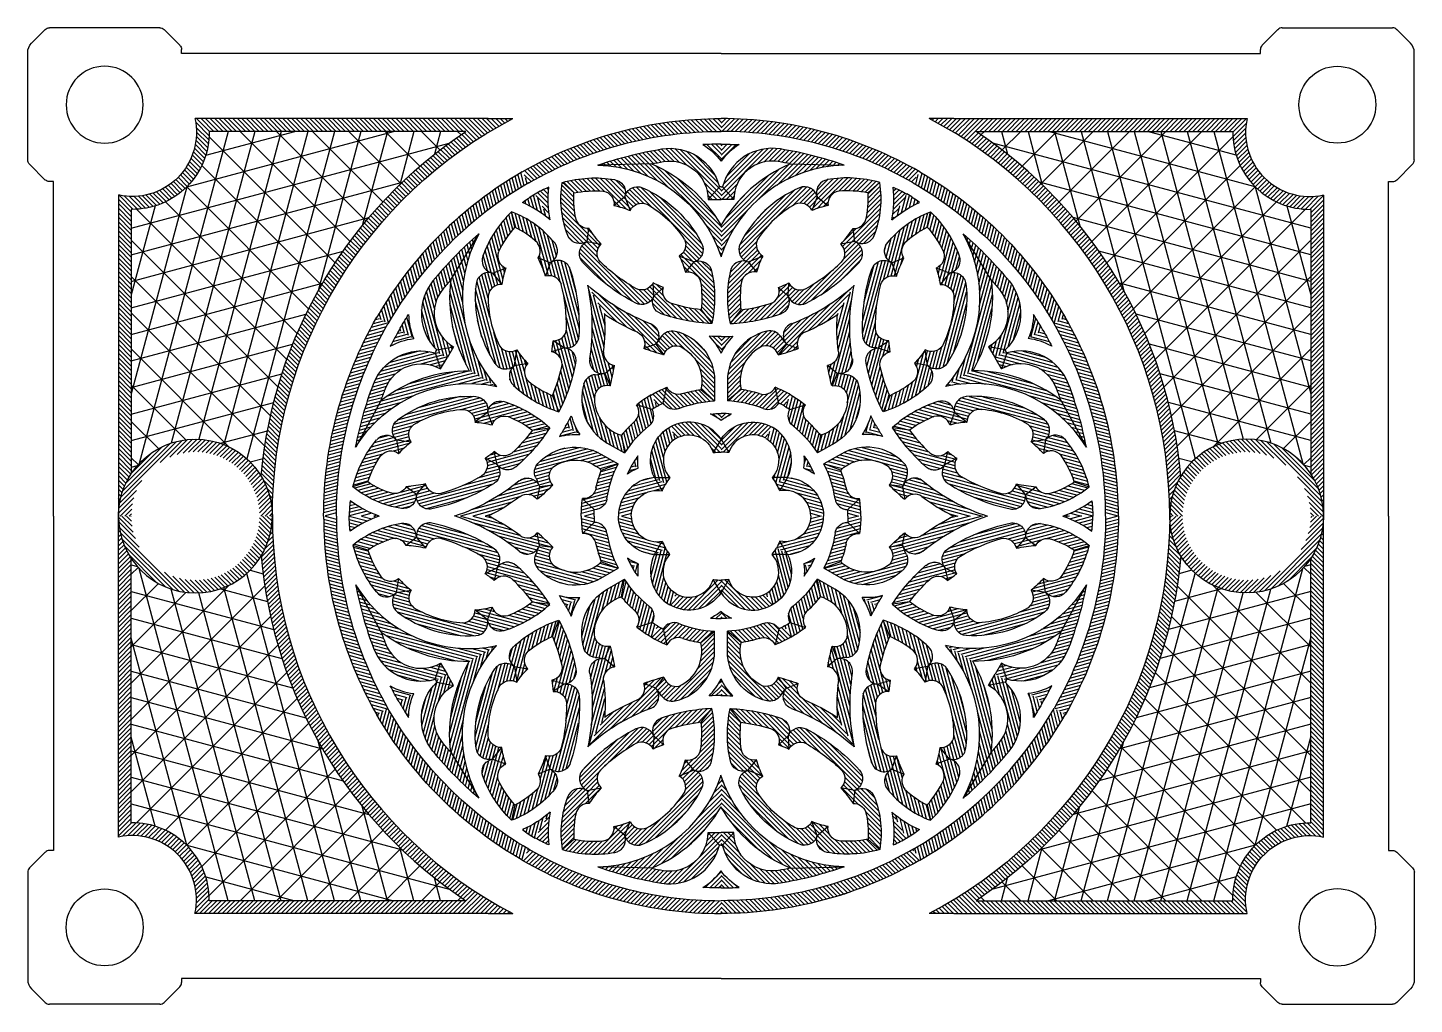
# Model space of a CAD drawing. Header units: inches. Extents: x -9 to 132, y -32 to 50.
# Drawn here: x 14.43 to 27.95, y 0.76 to 10.28 of the extents above; entities that cross this region are included whole.
import ezdxf

# ---------------------------------------------------------------- set-up
doc = ezdxf.new("R2010")
doc.units = ezdxf.units.IN
doc.header["$MEASUREMENT"] = 0
pattern_1 = [(45, (108.103937, -7.72601), (-0.022097087, 0.022097087), [])]

# ---------------------------------------------------------------- blocks, each defined once
blk = doc.blocks.new('Tracery2')
at = {"true_color": 0xf8991e}
h = blk.add_hatch(dxfattribs=at)
h.set_pattern_fill('ANSI31', color=30, scale=0.25)
h.set_pattern_definition(pattern_1)
h.paths.add_polyline_path([(0, 3.875), (0, 3.75, -0.131525), (1.873, 3.249), (1.936, 3.357, 0.131529)])
h = blk.add_hatch(dxfattribs=at)
h.set_pattern_fill('ANSI31', color=30, scale=0.25)
h.set_pattern_definition(pattern_1)
h.paths.add_polyline_path([(0.938, 3.113, 0.469307), (0.766, 3.2, 0.175831), (0.187, 2.654, 0.469307), (0.264, 2.478), (0.407, 2.535, -0.398802), (0.358, 2.699, -0.121636), (0.723, 3.04, -0.402898), (0.886, 2.979)], flags=17)
h.paths.add_polyline_path([(1.547, 3.251, 0.111145), (1.036, 3.279, 0.430992), (0.934, 3.128), (0.938, 3.113), (1.045, 3.026, -0.408738), (1.148, 3.167, -0.069052), (1.433, 3.15)], flags=17)
h.paths.add_polyline_path([(1.547, 3.251), (1.433, 3.15, -0.079526), (1.41, 2.882, -0.322073), (1.288, 2.802), (1.304, 2.676, 0.013286), (1.335, 2.663, 0.406948), (1.494, 2.736, 0.134972)], flags=17)
h.paths.add_polyline_path([(0.583, 1.971, -0.069539), (0.09, 1.877, -0.111145), (0.092, 2.39, -0.421556), (0.245, 2.483), (0.264, 2.478), (0.347, 2.377, 0.409501), (0.199, 2.283, 0.065437), (0.194, 2.011, 0.043826), (0.483, 2.071, 0.414487), (0.562, 2.229, 0.017442), (0.662, 2.272, 0.413971), (0.83, 2.218, 0.064195), (1.176, 2.477, 0.404992), (1.169, 2.651, 0.030832), (1.288, 2.802, 0.322073), (1.41, 2.882, 0.079526), (1.433, 3.15, 0.069052), (1.148, 3.167, 0.408738), (1.045, 3.026), (0.938, 3.113), (0.934, 3.128, -0.430992), (1.036, 3.279, -0.111145), (1.547, 3.251, -0.134972), (1.494, 2.736, -0.406948), (1.335, 2.663, -0.013286), (1.304, 2.676, -0.515317), (1.349, 2.477, -0.09116), (0.83, 2.076, -0.436405), (0.658, 2.138, -0.43611)])
h.paths.add_polyline_path([(0.407, 2.535), (0.264, 2.478), (0.347, 2.377, -0.046163)], flags=17)
h.paths.add_polyline_path([(0.938, 3.113), (0.886, 2.979, -0.045108), (1.044, 3.027)], flags=17)
h.paths.add_polyline_path([(1.148, 3.167, -0.069052), (1.433, 3.15), (1.547, 3.251, 0.111145), (1.036, 3.279, 0.421556), (0.934, 3.132), (0.938, 3.113), (1.045, 3.026, -0.408738)], flags=16)
h.paths.add_polyline_path([(0.814, 1.792, 0.04421), (1.135, 1.965), (1.299, 2.25, -0.093289), (0.688, 1.876, 0.521045), (0.637, 1.677), (0.753, 1.634, -0.39293)])
h.paths.add_polyline_path([(0.58, 1.752, 0.308223), (0.448, 1.803, 0.348179), (0.062, 1.316), (0.062, 1.123), (0.196, 1.234, -0.356337), (0.41, 1.658, -0.396679), (0.558, 1.572), (0.637, 1.677, -0.026978)])
h.paths.add_polyline_path([(0.637, 1.677), (0.558, 1.572, 0.023376), (0.753, 1.634)])
h.paths.add_polyline_path([(0.116, 1.753, -0.015025), (0, 1.75), (0, 1.588, -0.081387)])
h.paths.add_polyline_path([(0.529, 1.255, -0.389932), (0.371, 1.194, 0.035871), (0.196, 1.234), (0.062, 1.123, -0.079529), (0.41, 1.048, 0.37077), (0.564, 1.102)])
h.paths.add_polyline_path([(0.681, 1.18, 0.033541), (0.529, 1.255), (0.564, 1.102, -0.013662), (0.619, 1.072)])
h.paths.add_polyline_path([(0.102, 0.995, 0.025545), (0, 1), (0, 0.932, -0.060207)])
h.paths.add_polyline_path([(0.5, 0.866, 0.396143), (0, 0.749), (0.075, 0.619, -0.476305), (0.437, 0.758)])
h.paths.add_polyline_path([(0, 0.749), (0, 0.624, -0.030113), (0.075, 0.619)])
h.paths.add_polyline_path([(1.201, 3.42), (0.677, 3.434, 0.164057), (0, 2.833), (0, 2.526, -0.319359)])
h.paths.add_polyline_path([(0.58, 3.578, 0.38752), (0.016, 3.21), (0.125, 3.085, -0.462101), (0.56, 3.455, -0.008526), (0.677, 3.434), (1.201, 3.42, 0.044265)])
h.paths.add_polyline_path([(0.016, 3.21), (0, 3.21), (0, 3.085), (0.125, 3.085)], flags=17)
h.paths.add_polyline_path([(0.178, 3.621, 0.012305), (0, 3.625), (0, 3.46, -0.096972)])
h.paths.add_polyline_path([(1.813, 3.139, 0.031818), (1.68, 3.205, -0.072589), (1.667, 2.887)])
h = blk.add_hatch(dxfattribs=at)
h.set_pattern_fill('ANSI31', color=30, scale=0.25)
h.set_pattern_definition(pattern_1)
h.paths.add_polyline_path([(1.547, 3.251), (1.433, 3.15, -0.079526), (1.41, 2.882, -0.322073), (1.288, 2.802), (1.304, 2.676, 0.013286), (1.335, 2.663, 0.406948), (1.494, 2.736, 0.134972)])
at = {"color": 30, "true_color": 0xf8991e}
for p, q in [((0.677, 3.434), (1.201, 3.42)), ((1.433, 3.15), (1.547, 3.251)), ((0, 3.21), (0.016, 3.21)), ((0.016, 3.21), (0.125, 3.085)), ((0.938, 3.113), (0.886, 2.979)), ((0.934, 3.132), (0.938, 3.113)), ((0.938, 3.113), (1.043, 3.027)), ((0.125, 3.085), (0, 3.085)), ((1.304, 2.676), (1.288, 2.802)), ((1.304, 2.676), (1.169, 2.651)), ((0.245, 2.483), (0.264, 2.478)), ((0.264, 2.478), (0.407, 2.535)), ((0.264, 2.478), (0.347, 2.377)), ((0.656, 2.143), (0.562, 2.229)), ((0.656, 2.143), (0.662, 2.272)), ((0.194, 2.011), (0.09, 1.877)), ((0.637, 1.677), (0.558, 1.572)), ((0.637, 1.677), (0.753, 1.634)), ((0.062, 1.316), (0.062, 1.123)), ((0.196, 1.234), (0.062, 1.123)), ((0.564, 1.102), (0.529, 1.255)), ((0, 0.749), (0.075, 0.619))]:
    blk.add_line(p, q, dxfattribs=at)
for points in [[(0, 3.625, -0.012305), (0.178, 3.621, 0.096972), (0, 3.46)], [(0.677, 3.434, 0.008526), (0.56, 3.455, 0.462101), (0.125, 3.085)], [(1.433, 3.15, 0.069052), (1.148, 3.167, 0.069052)], [(1.667, 2.887, 0.072589), (1.68, 3.205, -0.031818), (1.813, 3.139)], [(0.723, 3.04, 0.121636), (0.358, 2.699)], [(1.045, 3.027, 0.045376), (0.886, 2.979, 0.045376)], [(1.169, 2.651, 0.030832), (1.288, 2.802)], [(0.407, 2.535, 0.046163), (0.347, 2.377)], [(0.83, 2.218, 0.064195), (1.176, 2.477, 0.064195)], [(0.199, 2.283, 0.065437), (0.194, 2.011, 0.043826), (0.483, 2.071, 0.043826)], [(0.562, 2.229, 0.017442), (0.662, 2.272, 0.017442)], [(0, 1.75, 0.015025), (0.116, 1.753, 0.081387), (0, 1.588)], [(0, 0.932, -0.060207), (0.102, 0.995)], [(0, 0.749, -0.396143), (0.5, 0.866)], [(0.437, 0.758, 0.476305), (0.075, 0.619, 0.030113), (0, 0.624)]]:
    blk.add_lwpolyline(points, format="xyb", dxfattribs=at)
for centre, radius, start, end in [((0, 0), 3.875, 60, 90), ((0, 0), 3.75, 60, 90), ((0.5, 3.085), 0.5, 80.7931, 165.5225), ((0, 0), 3.625, 70.6549, 80.7931), ((1.229, 2.129), 1.417, 112.9192, 150.1864), ((1.229, 2.129), 1.292, 91.2581, 162.1034), ((1.056, 3.156), 0.125, 99.55, 190.9825), ((1.229, 2.129), 1.167, 74.1816, 99.55), ((0.583, 3.09), 0.978, 338.763, 9.5104), ((1.229, 2.129), 1.292, 60, 60.1672), ((1.229, 2.129), 1.167, 113.3765, 153.2664), ((0.816, 3.085), 0.125, 12.8125, 113.3765), ((1.168, 3.044), 0.125, 99.55, 187.9619), ((0.583, 3.09), 0.853, 345.8801, 4.0679), ((0.773, 2.925), 0.125, 25.599, 113.3765), ((1.293, 2.927), 0.125, 267.3536, 338.763), ((1.378, 2.781), 0.125, 250.1879, 338.763), ((0.299, 2.598), 0.125, 153.2664, 253.8303), ((0.469, 2.643), 0.125, 153.2664, 240.2352), ((1.083, 2.56), 0.125, 318.0919, 46.282), ((1.256, 2.56), 0.125, 318.0919, 67.1432), ((1.547, 3.251), 0.625, 247.1432, 250.1879), ((0.214, 2.362), 0.125, 75.6603, 167.0929), ((0, 3.687), 1.813, 297.2573, 318.0919), ((1.229, 2.129), 1.167, 167.0929, 192.4613), ((0.321, 2.255), 0.125, 78.0163, 167.0929), ((0.443, 2.189), 0.125, 288.7573, 18.8108), ((0.773, 2.329), 0.125, 207.3047, 297.2573), ((0, 3.687), 1.938, 290.7849, 312.1034), ((0.543, 2.09), 0.125, 288.7573, 25.1367), ((0.773, 2.187), 0.125, 204.4267, 297.2573), ((0, 3.687), 1.813, 272.8457, 288.7573), ((0, 3.687), 2.063, 293.247, 303.3725), ((0.562, 1.316), 0.5, 103.2118, 180), ((0.477, 1.681), 0.125, 34.6898, 103.2118), ((0.732, 1.759), 0.125, 110.7849, 220.8712), ((0.869, 1.68), 0.125, 116.0267, 201.8321), ((0.562, 1.316), 0.375, 114.073, 192.5245), ((0.438, 1.536), 0.125, 16.6631, 103.2118), ((0, 3.687), 2.188, 284.7748, 290.1312), ((1.299, 2.25), 0.875, 214.6898, 220.8712), ((0, 0), 1.25, 72.7417, 80.9591), ((0.416, 1.31), 0.125, 248.6269, 333.8366), ((0.047, 0.081), 1.269, 60, 67.6841), ((0, 0), 1.125, 68.6269, 86.8153), ((0.456, 1.164), 0.125, 248.6269, 330), ((0.047, 0.081), 1.144, 60, 63.1308), ((0, 0), 1, 84.1468, 90)]:
    blk.add_arc(centre, radius, start, end, dxfattribs=at)
blk = doc.blocks.new('TrayLidOutline_Quarter')
for p, q in [((-6.51, 0), (-6.51, -3.26)), ((-6.589, -3.276), (-6.742, -3.429)), ((-6.76, -3.473), (-6.76, -4.521)), ((-5.276, -4.589), (-5.429, -4.742)), ((0, -4.51), (-5.26, -4.51)), ((-6.723, -4.609), (-6.591, -4.742)), ((-5.473, -4.76), (-6.547, -4.76))]:
    blk.add_line(p, q)
at = {"color": 30, "true_color": 0xf8991e}
for p, q in [((-6.51, -3.26), (-6.549, -3.26)), ((-5.26, -4.51), (-5.26, -4.549))]:
    blk.add_line(p, q, dxfattribs=at)
blk.add_circle((-6.01, -4.01), 0.375, dxfattribs=at)
for centre, start, end in [((-6.549, -3.316), 90, 135), ((-5.316, -4.549), 315, 0)]:
    blk.add_arc(centre, 0.0556, start, end, dxfattribs=at)
for centre, radius, start, end in [((-6.698, -3.473), 0.0625, 135, 180), ((-6.635, -4.521), 0.125, 180, 225), ((-6.547, -4.697), 0.0625, 225, 270), ((-5.473, -4.697), 0.0625, 270, 315)]:
    blk.add_arc(centre, radius, start, end)
blk = doc.blocks.new('Ripples')
at = {"true_color": 0xf8991e}
h = blk.add_hatch(dxfattribs=at)
h.set_pattern_fill('ANSI31', color=30, scale=0.25, angle=-90)
h.set_pattern_definition([(315, (-117.618883, 6.868542), (0.022097087, 0.022097087), [])])
h.paths.add_polyline_path([(-12.145, 0), (-12.27, 0, 1), (-10.77, 0), (-10.895, 0, -1)])
h = blk.add_hatch(dxfattribs=at)
h.set_pattern_fill('ANSI31', color=30, scale=0.25, angle=-180)
h.set_pattern_definition([(225, (-117.618883, 6.868542), (0.022097087, -0.022097087), [])])
h.paths.add_polyline_path([(-11.524, -3.875), (-11.451, -3.875), (-8.666, -3.875), (-8.426, -3.875, -0.278921), (-10.77, 0, -0.136822), (-10.878, -0.388, 0.00205), (-10.875, -0.425), (-10.866, -0.512, 0.005624), (-10.853, -0.612), (-10.852, -0.623, 0.006463), (-10.834, -0.738), (-10.827, -0.781, 0.005778), (-10.807, -0.883), (-10.799, -0.924, 0.006172), (-10.775, -1.032), (-10.77, -1.055, 0.005969), (-10.743, -1.159), (-10.73, -1.208, 0.005941), (-10.7, -1.311), (-10.693, -1.335, 0.006208), (-10.658, -1.441), (-10.646, -1.477, 0.005755), (-10.61, -1.575), (-10.593, -1.62, 0.012375), (-10.508, -1.826), (-10.468, -1.912, 0.027548), (-10.234, -2.349), (-10.183, -2.429, 0.005319), (-10.131, -2.509), (-10.121, -2.523, 0.013152), (-9.983, -2.715), (-9.968, -2.735, 0.016992), (-9.774, -2.972), (-9.723, -3.029, 0.005212), (-9.659, -3.098), (-9.594, -3.165, 0.012707), (-9.429, -3.323), (-9.366, -3.38, 0.005223), (-9.295, -3.441), (-9.252, -3.477, 0.025537), (-8.882, -3.75), (-11.151, -3.75), (-11.152, -3.751), (-11.152, -3.75), (-11.385, -3.75, 0.037631), (-11.392, -3.637), (-11.404, -3.57, 0.037016), (-11.437, -3.464), (-11.439, -3.464), (-11.438, -3.463, 0.033191), (-11.481, -3.373), (-11.534, -3.29, 0.071734), (-11.685, -3.139), (-11.768, -3.086, 0.033191), (-11.858, -3.043), (-11.859, -3.044), (-11.859, -3.042, 0.037016), (-11.965, -3.009), (-12.032, -2.997, 0.037631), (-12.145, -2.99), (-12.145, -2.757), (-12.146, -2.757), (-12.145, -2.756), (-12.145, -0.415, -0.147477), (-12.27, 0), (-12.27, -3.129, -0.548678)])
at = {"color": 30, "true_color": 0xf8991e}
for p, q in [((-12.27, -3.129), (-12.27, 0)), ((-12.145, -2.99), (-12.145, -0.415)), ((-12.145, -0.476), (-12.086, -0.492)), ((-12.145, -0.568), (-12.078, -0.501)), ((-11.201, -3.75), (-12.068, -0.512)), ((-10.987, -0.528), (-10.86, -0.562)), ((-12.145, -0.922), (-11.881, -0.657)), ((-12.145, -1.629), (-11.19, -0.673)), ((-10.165, -3.75), (-11.02, -0.559)), ((-12.145, -1.982), (-10.843, -0.68)), ((-12.145, -0.735), (-10.757, -1.107)), ((-12.145, -1.275), (-11.614, -0.744)), ((-10.942, -3.75), (-11.756, -0.712)), ((-10.683, -3.75), (-11.487, -0.749)), ((-11.276, -0.709), (-10.817, -0.832)), ((-10.424, -3.75), (-11.242, -0.697)), ((-12.145, -2.336), (-10.787, -0.978)), ((-12.145, -0.994), (-10.676, -1.388)), ((-11.604, -3.209), (-12.145, -1.192)), ((-12.145, -1.253), (-10.572, -1.674)), ((-12.145, -2.689), (-10.715, -1.259)), ((-12.145, -1.512), (-10.442, -1.968)), ((-12.093, -2.991), (-10.628, -1.526)), ((-12.145, -1.77), (-10.281, -2.27)), ((-11.811, -3.063), (-10.528, -1.78)), ((-11.604, -3.209), (-10.416, -2.021)), ((-12.145, -2.029), (-10.08, -2.582)), ((-11.913, -3.023), (-12.145, -2.157)), ((-12.145, -2.288), (-9.829, -2.909)), ((-11.458, -3.416), (-10.292, -2.25)), ((-9.907, -3.75), (-10.323, -2.195)), ((-12.145, -2.547), (-9.502, -3.255)), ((-11.386, -3.698), (-10.157, -2.469)), ((-11.084, -3.75), (-10.012, -2.677)), ((-12.145, -2.806), (-9.046, -3.636)), ((-9.648, -3.75), (-9.895, -2.829)), ((-10.731, -3.75), (-9.856, -2.876)), ((-10.377, -3.75), (-9.691, -3.064)), ((-11.604, -3.209), (-9.587, -3.75)), ((-10.024, -3.75), (-9.516, -3.242)), ((-9.389, -3.75), (-9.528, -3.23)), ((-9.67, -3.75), (-9.331, -3.411)), ((-11.418, -3.518), (-10.552, -3.75)), ((-9.317, -3.75), (-9.136, -3.569)), ((-9.13, -3.75), (-9.19, -3.527)), ((-8.882, -3.75), (-11.385, -3.75)), ((-8.963, -3.75), (-8.931, -3.718)), ((-11.451, -3.875), (-11.524, -3.875)), ((-8.666, -3.875), (-11.451, -3.875)), ((-8.666, -3.875), (-8.426, -3.875))]:
    blk.add_line(p, q, dxfattribs=at)
for centre, radius, start, end in [((-11.52, 0), 0.75, 180, 360), ((-11.52, 0), 0.75, 180, 0), ((-6.395, 0), 4.375, 180, 242.3396), ((-6.395, 0), 4.5, 184.9478, 236.4427), ((-12.135, -3.74), 0.75, 359.2108, 90.7892), ((-12.135, -3.74), 0.625, 347.4948, 102.5052)]:
    blk.add_arc(centre, radius, start, end, dxfattribs=at)

msp = doc.modelspace()

# ---------------------------------------------------------------- linework, layer by layer
at = {"color": 30, "true_color": 0xf8991e}
msp.add_arc((21.186, 5.516), 3.875, 287.3758, 288.3895, dxfattribs=at)

# ---------------------------------------------------------------- block references
at = {"color": 30, "true_color": 0xf8991e, "xscale": -1}
for name, p, rotation in [('TrayLidOutline_Quarter', (21.186, 5.516), 180), ('Ripples', (27.581, 5.516), 180), ('Tracery2', (21.186, 5.516), 299.9999999999998), ('Tracery2', (21.186, 5.516), 59.99999999999987), ('Tracery2', (21.186, 5.516), 240), ('Tracery2', (21.186, 5.516), 119.9999999999999), ('Tracery2', (21.186, 5.516), 180)]:
    msp.add_blockref(name, p, dxfattribs=dict(at, rotation=rotation))
at = {"color": 30, "true_color": 0xf8991e}
for name, p, rotation in [('TrayLidOutline_Quarter', (21.186, 5.516), 180), ('Ripples', (14.791, 5.516), 180), ('Tracery2', (21.186, 5.516), 60.00000000000015), ('Tracery2', (21.186, 5.516), 300.0000000000002), ('Tracery2', (21.186, 5.516), 120), ('Tracery2', (21.186, 5.516), 239.9999999999998), ('Tracery2', (21.186, 5.516), 180)]:
    msp.add_blockref(name, p, dxfattribs=dict(at, rotation=rotation))
at = {"color": 30, "true_color": 0xf8991e, "xscale": -1}
for name, p in [('Tracery2', (21.186, 5.516)), ('TrayLidOutline_Quarter', (21.186, 5.516)), ('Ripples', (14.791, 5.516))]:
    msp.add_blockref(name, p, dxfattribs=at)
at = {"color": 30, "true_color": 0xf8991e}
for name, p in [('Tracery2', (21.186, 5.516)), ('TrayLidOutline_Quarter', (21.186, 5.516)), ('Ripples', (27.581, 5.516))]:
    msp.add_blockref(name, p, dxfattribs=at)

doc.saveas('drawing.dxf')
